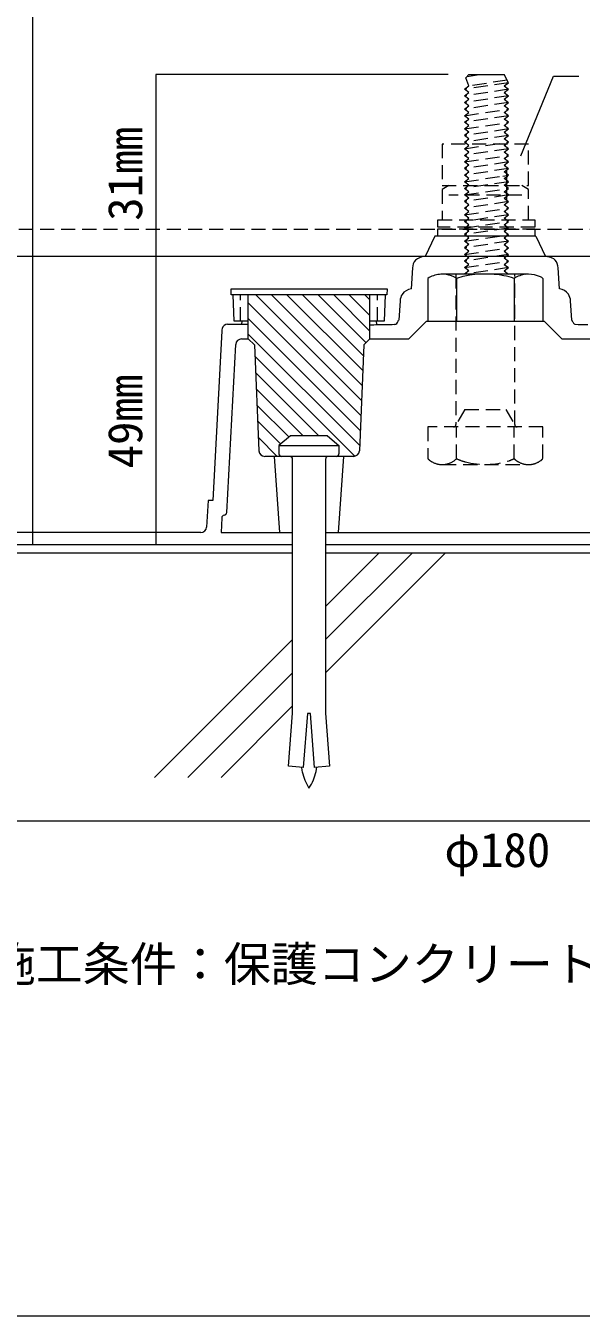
# Model space of a CAD drawing. Units: millimetres on the paper, with parts at other scales. Extents: x -135 to 135, y -94 to 92.
# Drawn here: x -40.2 to 7.1, y -88 to 21.9 of the extents above; entities that cross this region are included whole.
import ezdxf
from ezdxf.enums import TextEntityAlignment as Align

# ---------------------------------------------------------------- set-up
doc = ezdxf.new("R2010")
doc.units = ezdxf.units.MM
doc.linetypes.add('DASHED1', pattern=[1.8, 1.2, -0.6])
doc.linetypes.add('DASHED2', pattern=[3, 2, -1])
for name, color, linetype, lineweight in [('1-4_リベットルーフ', 3, 'Continuous', 9), ('1-6_アンカー類', 7, 'Continuous', 9), ('1-7_設備', 7, 'Continuous', 9), ('1-8_下地など', 7, 'Continuous', 9), ('1-A_元図・躯体', 7, 'Continuous', 9), ('1-B_その他', 4, 'Continuous', 9), ('E-0', 7, 'Continuous', 9), ('F-F', 7, 'Continuous', 9)]:
    doc.layers.add(name, color=color, linetype=linetype, lineweight=lineweight)
doc.styles.add('ＭＳ ゴシック', font='')
doc.styles.get('ＭＳ ゴシック').set_extended_font_data('MS Gothic')

msp = doc.modelspace()

# ---------------------------------------------------------------- linework, layer by layer
at = {"layer": '1-4_リベットルーフ'}
for p, q in [((-53.411, -22.289), (-17.51, -22.289)), ((-17.51, -23.039), (-53.411, -23.039)), ((-14.698, -22.289), (12.49, -22.289)), ((12.49, -23.039), (-14.698, -23.039))]:
    msp.add_line(p, q, dxfattribs=at)
at = {"layer": '1-6_アンカー類'}
for p, q in [((-17.698, -13.039), (-18.673, -13.864)), ((-14.548, -13.039), (-17.698, -13.039)), ((-14.548, -13.039), (-13.573, -13.864)), ((-18.673, -13.864), (-18.673, -14.576)), ((-18.673, -13.864), (-13.573, -13.864)), ((-13.573, -13.864), (-13.573, -14.576)), ((-13.76, -14.801), (-18.448, -14.801))]:
    msp.add_line(p, q, dxfattribs=at)
msp.add_lwpolyline([(-14.698, -15.026), (-14.698, -36.662), (-14.36, -41.162), (-15.635, -41.275), (-15.973, -36.7), (-16.235, -36.7), (-16.61, -41.275), (-17.848, -41.162), (-17.51, -36.662), (-17.51, -15.026)], dxfattribs=at)
for centre, radius, start, end in [((-18.448, -14.576), 0.225, 180.36269, 269.63734), ((-17.754, -15.045), 0.244, 4.26436, 85.73563), ((-14.435, -15.026), 0.263, 155.34904, 179.87073), ((-14.503, -14.985), 0.184, 91.9938, 158.65321), ((-13.757, -14.625), 0.176, 268.2936, 336.78758), ((-13.88, -14.584), 0.307, 338.75774, 1.32972), ((-13.997, -41.001), 2.771, 184.88602, 193.47555), ((-12.024, -40.54), 4.8, 193.33226, 211.34732), ((-19.685, -40.697), 4.271, 332.13396, 352.75357), ((-18.328, -41.421), 2.734, 323.76762, 332.23465)]:
    msp.add_arc(centre, radius, start, end, dxfattribs=at)
at = {"layer": '1-7_設備'}
for p, q in [((-2.654, 17.557), (-1.625, 17.711)), ((0.875, 17.024), (0.5, 17.711)), ((0.5, 16.743), (0.875, 17.024)), ((0.5, 16.743), (0.875, 16.461)), ((-2.5, 16.18), (-2.875, 16.461)), ((-2.875, 15.899), (-2.5, 16.18)), ((-2.5, 15.618), (-2.875, 15.899)), ((-2.875, 15.336), (-2.5, 15.618)), ((0.5, 16.18), (0.875, 16.461)), ((0.5, 16.18), (0.875, 15.899)), ((0.5, 15.618), (0.875, 15.899)), ((0.5, 15.618), (0.875, 15.336)), ((-2.5, 12.805), (-2.875, 12.524)), ((0.5, 12.805), (0.875, 13.086)), ((0.5, 12.805), (0.875, 12.524)), ((-2.5, 10.555), (-2.875, 10.836)), ((-2.875, 10.274), (-2.5, 10.555)), ((-2.5, 9.993), (-2.875, 10.274)), ((-2.5, 9.993), (-2.875, 9.711)), ((0.875, 10.274), (0.5, 10.555)), ((0.5, 9.993), (0.875, 10.274)), ((0.5, 9.993), (0.875, 9.711)), ((-2.5, 9.43), (-2.875, 9.711)), ((-2.875, 9.149), (-2.5, 9.43)), ((-2.775, 9.074), (-2.875, 9.149)), ((0.374, 9.074), (0.875, 9.149)), ((0.5, 9.43), (0.875, 9.711)), ((0.875, 9.149), (0.5, 9.43)), ((0.737, 7.006), (0.737, 9.59)), ((0.775, 9.074), (0.875, 9.149)), ((-5.404, 3.961), (-6.22, 2.211)), ((3.196, 3.961), (-5.404, 3.961)), ((3.196, 3.961), (4.012, 2.211)), ((4.121, 2.211), (-6.304, 2.211)), ((-7.304, 1.261), (-7.404, -0.539)), ((5.196, -0.539), (5.096, 1.261)), ((-6.004, 0.361), (-6.004, -3.289)), ((2.571, 0.711), (-4.779, 0.711)), ((-3.554, 0.361), (-3.554, -3.289)), ((1.346, 0.361), (1.346, -3.289)), ((3.796, 0.361), (3.796, -3.289)), ((-22.729, -1.039), (-22.754, -0.539)), ((-22.754, -0.539), (-9.454, -0.539)), ((-9.479, -1.039), (-22.729, -1.039)), ((-22.479, -3.289), (-22.579, -1.039)), ((-21.279, -4.789), (-21.279, -1.039)), ((-10.929, -4.789), (-10.929, -1.039)), ((-9.629, -1.039), (-9.729, -3.289)), ((-9.454, -0.539), (-9.479, -1.039)), ((-8.354, -1.564), (-8.479, -3.189)), ((6.271, -3.189), (6.146, -1.564)), ((-21.279, -3.289), (-22.479, -3.289)), ((-21.829, -3.289), (-21.854, -3.539)), ((-9.729, -3.289), (-10.929, -3.289)), ((-10.354, -3.539), (-10.379, -3.289)), ((-6.104, -3.289), (-7.604, -4.789)), ((-6.104, -3.289), (3.896, -3.289)), ((5.396, -4.789), (3.896, -3.289)), ((-23.529, -4.114), (-24.304, -18.539)), ((-23.104, -19.564), (-22.354, -5.264)), ((-21.855, -4.789), (-21.279, -4.789)), ((-21.279, -4.789), (-20.754, -5.289)), ((-20.754, -5.289), (-20.379, -14.326)), ((-11.454, -5.289), (-11.829, -14.326)), ((-10.929, -4.789), (-11.454, -5.289)), ((-10.929, -4.789), (-7.604, -4.789)), ((5.396, -4.789), (8.721, -4.789)), ((-12.329, -14.801), (-19.879, -14.801)), ((-18.604, -21.289), (-19.054, -14.801)), ((-13.604, -21.289), (-13.154, -14.801)), ((-24.704, -18.539), (-24.829, -20.814)), ((-24.304, -18.539), (-24.704, -18.539)), ((-23.529, -20.014), (-23.604, -21.289)), ((-25.329, -21.289), (-46.104, -21.289)), ((-23.604, -21.289), (-17.51, -21.289)), ((-14.698, -21.289), (12.49, -21.289)), ((-46.104, -22.289), (-17.51, -22.289)), ((-14.698, -22.289), (12.49, -22.289))]:
    msp.add_line(p, q, dxfattribs=at)
at = {"layer": '1-7_設備', "linetype": 'DASHED1'}
for p, q in [((0.875, 17.024), (-2.875, 16.461)), ((0.762, 17.232), (-2.5, 16.743)), ((0.875, 16.461), (-2.875, 15.899)), ((0.875, 15.899), (-2.875, 15.336)), ((0.875, 15.336), (-2.875, 14.774)), ((-2.875, 14.211), (0.875, 14.774)), ((0.875, 14.211), (-2.875, 13.649)), ((-2.875, 13.086), (0.875, 13.649)), ((0.875, 13.086), (-2.875, 12.524)), ((0.875, 12.524), (-2.875, 11.961)), ((-4.785, 11.8), (-4.785, 8.257)), ((2.576, 11.8), (-4.785, 11.8)), ((-2.875, 11.399), (0.875, 11.961)), ((0.875, 11.399), (-2.875, 10.836)), ((2.576, 8.257), (2.576, 11.8)), ((-2.875, 10.274), (0.875, 10.836)), ((0.875, 10.274), (-2.875, 9.711)), ((0.875, 9.711), (-2.875, 9.149)), ((-2.875, 8.586), (0.374, 9.074)), ((-4.785, 8.257), (2.576, 8.257)), ((0.875, 8.586), (-2.875, 8.024)), ((-2.875, 7.461), (0.875, 8.024)), ((1.989, 7.444), (-4.2, 7.444)), ((0.875, 7.461), (-2.875, 6.899)), ((0.875, 6.899), (-2.875, 6.336)), ((-2.875, 5.774), (0.875, 6.336)), ((0.875, 5.774), (-2.875, 5.211)), ((-5.135, 4.713), (-5.135, 5.332)), ((-5.135, 5.332), (3.115, 5.332)), ((3.115, 4.713), (-5.135, 4.713)), ((-2.875, 4.649), (0.875, 5.211)), ((0.875, 4.649), (-2.875, 4.086)), ((3.115, 5.332), (3.115, 4.713)), ((-2.875, 3.524), (0.875, 4.086)), ((0.875, 3.524), (-2.875, 2.961)), ((-2.875, 2.399), (0.875, 2.961)), ((0.875, 2.399), (-2.875, 1.836)), ((-2.875, 1.274), (0.875, 1.836)), ((0.875, 1.274), (-2.875, 0.711)), ((-3.604, 0.711), (-3.604, -12.089)), ((1.396, -12.089), (1.396, 0.711)), ((-21.935, -3.289), (-21.935, -1.039)), ((-10.274, -3.289), (-10.274, -1.039)), ((-2.854, -10.789), (-3.604, -12.089)), ((-3.554, -14.989), (-3.554, -12.289)), ((1.346, -14.989), (1.346, -12.289)), ((-4.779, -15.489), (2.571, -15.489))]:
    msp.add_line(p, q, dxfattribs=at)
at = {"layer": '1-7_設備', "linetype": 'DASHED2'}
for p, q in [((0.5, 10.555), (0.875, 10.836)), ((-2.5, 8.868), (-2.775, 9.074)), ((0.5, 8.868), (0.775, 9.074)), ((0.875, 8.586), (0.5, 8.868)), ((-2.875, 7.461), (-2.5, 7.743)), ((0.5, 8.305), (0.875, 8.586)), ((0.875, 8.024), (0.5, 8.305)), ((0.5, 7.743), (0.875, 8.024)), ((0.875, 7.461), (0.5, 7.743)), ((-2.5, 7.18), (-2.875, 7.461)), ((-2.5, 7.18), (-2.875, 6.899)), ((0.5, 7.18), (0.875, 7.461)), ((0.5, 7.18), (0.875, 6.899)), ((-2.5, 4.93), (-2.875, 5.211)), ((0.5, 4.368), (0.875, 4.649)), ((-2.5, 4.368), (-2.875, 4.086)), ((-2.5, 3.805), (-2.875, 4.086)), ((0.5, 4.368), (0.875, 4.086)), ((0.5, 3.805), (0.875, 4.086)), ((0.5, 3.805), (0.875, 3.524)), ((0.5, 3.243), (0.875, 3.524)), ((-2.5, 3.243), (-2.875, 2.961)), ((-2.5, 2.68), (-2.875, 2.961)), ((0.5, 3.243), (0.875, 2.961)), ((0.5, 2.68), (0.875, 2.961)), ((0.5, 2.68), (0.875, 2.399)), ((0.5, 2.118), (0.875, 2.399)), ((-2.5, 2.118), (-2.875, 1.836)), ((-2.5, 1.555), (-2.875, 1.836)), ((0.5, 2.118), (0.875, 1.836)), ((0.5, 1.555), (0.875, 1.836)), ((0.5, 1.555), (0.875, 1.274)), ((0.5, 0.993), (0.875, 1.274)), ((-2.5, 0.993), (-2.875, 0.711)), ((0.5, 0.993), (0.875, 0.711))]:
    msp.add_line(p, q, dxfattribs=at)
at = {"layer": '1-7_設備'}
for points in [[(-2.875, 16.461), (-2.5, 16.743), (-2.768, 17.443), (-2.5, 17.711), (0.5, 17.711)], [(-2.5, 13.368), (-2.875, 13.649), (-2.5, 13.93), (-2.875, 14.211), (-2.5, 14.493), (-2.875, 14.774), (-2.5, 15.055), (-2.875, 15.336)], [(0.875, 13.086), (0.5, 13.368), (0.875, 13.649), (0.5, 13.93), (0.875, 14.211), (0.5, 14.493), (0.875, 14.774), (0.5, 15.055), (0.875, 15.336)], [(-2.5, 12.805), (-2.875, 13.086), (-2.5, 13.368)], [(-2.875, 10.836), (-2.5, 11.118), (-2.875, 11.399), (-2.5, 11.68), (-2.875, 11.961), (-2.5, 12.243), (-2.875, 12.524)], [(0.875, 10.836), (0.5, 11.118), (0.875, 11.399), (0.5, 11.68), (0.875, 11.961), (0.5, 12.243), (0.875, 12.524)]]:
    msp.add_lwpolyline(points, dxfattribs=at)
at = {"layer": '1-7_設備', "linetype": 'DASHED2'}
for points in [[(-2.5, 7.743), (-2.875, 8.024), (-2.5, 8.305), (-2.875, 8.586), (-2.5, 8.868)], [(-2.875, 5.211), (-2.5, 5.493), (-2.875, 5.774), (-2.5, 6.055), (-2.875, 6.336), (-2.5, 6.618), (-2.875, 6.899)], [(0.875, 5.211), (0.5, 5.493), (0.875, 5.774), (0.5, 6.055), (0.875, 6.336), (0.5, 6.618), (0.875, 6.899)], [(-2.5, 4.368), (-2.875, 4.649), (-2.5, 4.93)], [(0.875, 4.649), (0.5, 4.93), (0.875, 5.211)], [(-2.5, 3.243), (-2.875, 3.524), (-2.5, 3.805)], [(-2.5, 2.118), (-2.875, 2.399), (-2.5, 2.68)], [(-2.5, 0.993), (-2.875, 1.274), (-2.5, 1.555)]]:
    msp.add_lwpolyline(points, dxfattribs=at)
at = {"layer": '1-7_設備', "linetype": 'DASHED1'}
for points in [[(-4.2, 8.257), (-4.785, 7.916), (-4.785, 5.332)], [(2.576, 5.332), (2.576, 7.916), (1.989, 8.257)], [(-2.854, -10.789), (0.646, -10.789), (1.396, -12.089)], [(3.796, -14.989), (3.796, -12.289), (-6.004, -12.289), (-6.004, -14.989)]]:
    msp.add_lwpolyline(points, dxfattribs=at)
msp.add_lwpolyline([(3.115, 3.961), (-5.135, 3.961), (-5.135, 4.58), (3.115, 4.58)], close=True, dxfattribs=at)
at = {"layer": '1-7_設備'}
for centre, radius, start, end in [((-6.229, 0.974), 1.24, 93.426, 130.795), ((4.051, 1.031), 1.183, 76.737, 86.653), ((-6.419, 1.281), 0.885, 134.595, 181.326), ((4.131, 1.184), 1.015, 46.561, 79.046), ((4.111, 1.246), 0.985, 0.802, 43.249), ((-4.734, -1.699), 2.42, 96.65804, 121.62426), ((-4.857, -0.684), 1.395, 86.81699, 96.54144), ((-4.707, -0.356), 1.07, 86.36526, 93.91285), ((-4.877, -1.926), 2.65, 65.67041, 84.83959), ((-4.487, -1.076), 1.715, 57.03336, 65.83572), ((-1.784, -4.731), 5.39, 101.2516, 109.17423), ((-1.102, -8.434), 9.158, 80.07034, 100.91638), ((-0.394, -4.591), 5.247, 70.63804, 80.44029), ((2.641, -1.784), 2.507, 96.82055, 121.12401), ((2.496, -0.589), 1.302, 86.74532, 96.7533), ((2.568, -1.674), 2.385, 64.72357, 89.92621), ((2.996, -0.774), 1.39, 54.85759, 64.85558), ((-7.257, -1.579), 1.097, 148.569, 179.238), ((-7.294, -1.624), 1.09, 95.749, 145.488), ((5.128, -1.556), 1.018, 34.436, 86.152), ((4.941, -1.611), 1.208, 2.283, 31.615), ((-9.029, -3.061), 0.562, 302.033, 346.891), ((6.891, -3.041), 0.637, 193.392, 209.125), ((-22.697, -4.104), 0.833, 166.941, 180.609), ((-23.022, -4.039), 0.5, 90.782, 165.836), ((-7.154, 2313.296), 2316.887, 269.607, 269.651), ((-11.769, 187.046), 190.63, 270.252, 270.666), ((-9.667, 14.546), 18.115, 270.361, 272.606), ((-8.842, -3.044), 0.51, 269.961, 282.864), ((6.723, -3.151), 0.438, 207.25, 242.528), ((7.431, 8.051), 11.627, 265.506, 270.875), ((-21.834, -5.311), 0.522, 92.262, 174.801), ((-19.862, -14.281), 0.52, 184.855, 268.082), ((-12.369, -14.259), 0.545, 274.234, 352.828), ((-23.379, -19.519), 0.28, 285.776, 350.957), ((-25.344, -20.771), 0.517, 271.78, 355.282), ((-23.332, -20.011), 0.198, 145.998, 180.76), ((-23.254, -20.096), 0.31, 99.451, 141.143)]:
    msp.add_arc(centre, radius, start, end, dxfattribs=at)
at = {"layer": '1-7_設備', "linetype": 'DASHED1'}
for centre, radius, start, end in [((-3.819, -12.074), 0.215, 274.06279, 355.93722), ((1.598, -12.086), 0.205, 181.04871, 268.95132), ((-4.994, -14.036), 1.387, 223.35059, 242.74512), ((-4.769, -13.686), 1.802, 241.45841, 269.69251), ((-4.819, -13.676), 1.823, 285.91686, 313.97527), ((-1.727, -11.149), 4.253, 244.56123, 255.53808), ((-1.109, -8.821), 6.66, 255.38161, 287.6982), ((-0.352, -11.496), 3.882, 289.06054, 295.92683), ((2.356, -14.036), 1.387, 223.35059, 242.74512), ((2.581, -13.686), 1.802, 241.45841, 269.69251), ((2.538, -13.649), 1.85, 285.59324, 308.09867), ((3.083, -14.389), 0.932, 309.85918, 319.90064), ((-4.717, -14.154), 1.337, 267.32973, 287.25144), ((2.633, -14.114), 1.377, 267.39287, 287.00183)]:
    msp.add_arc(centre, radius, start, end, dxfattribs=at)
at = {"layer": '1-8_下地など', "linetype": 'DASHED1'}
msp.add_line((-53.411, 4.538), (55.689, 4.538), dxfattribs=at)
at = {"layer": '1-8_下地など'}
msp.add_line((55.689, 2.211), (-53.411, 2.211), dxfattribs=at)
for centre, radius, start, end in [((-6.229, 0.974), 1.24, 93.426, 130.795), ((4.051, 1.031), 1.183, 76.737, 86.653), ((4.131, 1.184), 1.015, 46.561, 79.046)]:
    msp.add_arc(centre, radius, start, end, dxfattribs=at)
at = {"layer": '1-A_元図・躯体'}
for p, q in [((-14.698, -33.227), (-4.51, -23.039)), ((-14.698, -27.57), (-10.167, -23.039)), ((-14.698, -30.398), (-7.338, -23.039)), ((-29.259, -42.131), (-17.51, -30.382)), ((-26.431, -42.131), (-17.51, -33.211)), ((-23.603, -42.131), (-17.51, -36.039))]:
    msp.add_line(p, q, dxfattribs=at)
for points in [[(-13.63, 49.211), (-39.662, 49.211), (-39.662, -22.289)], [(-4.263, 17.711), (-29.143, 17.711), (-29.143, -22.289)], [(-46.104, -24.74), (-46.104, -45.811), (43.896, -45.811)]]:
    msp.add_lwpolyline(points, dxfattribs=at)
at = {"layer": '1-B_その他'}
for p, q in [((-11.651, -10.031), (-20.643, -1.039)), ((-11.598, -8.758), (-19.317, -1.039)), ((-11.545, -7.485), (-17.991, -1.039)), ((-11.492, -6.212), (-16.666, -1.039)), ((-11.268, -5.111), (-15.34, -1.039)), ((-10.929, -4.123), (-14.014, -1.039)), ((-10.929, -2.798), (-12.688, -1.039)), ((-10.929, -1.472), (-11.362, -1.039)), ((-11.704, -11.304), (-21.279, -1.728)), ((-11.757, -12.577), (-21.279, -3.054)), ((-11.809, -13.85), (-21.279, -4.38)), ((-12.206, -14.779), (-20.713, -6.272)), ((-15.272, -13.039), (-20.656, -7.655)), ((-16.598, -13.039), (-20.599, -9.038)), ((-17.803, -13.159), (-20.541, -10.421)), ((-18.521, -13.767), (-20.484, -11.805)), ((-18.813, -14.801), (-20.426, -13.188)), ((-13.51, -14.801), (-13.589, -14.722))]:
    msp.add_line(p, q, dxfattribs=at)
at = {"layer": 'E-0'}
for p, q in [((1.925, 10.786), (4.7, 17.578)), ((4.7, 17.578), (6.865, 17.578))]:
    msp.add_line(p, q, dxfattribs=at)
at = {"layer": 'F-F'}
msp.add_lwpolyline([(-135, 92), (135, 92), (135, -88), (-135, -88)], dxfattribs=at)

# ---------------------------------------------------------------- texts
at = {"layer": 'E-0', "style": 'ＭＳ ゴシック'}
for s, p in [('31mm', (-29.429, 5.264)), ('49mm', (-29.429, -15.819))]:
    msp.add_text(s, height=2.933, rotation=90, dxfattribs=at).set_placement(p, align=Align.BOTTOM_LEFT)
for s, p in [('φ180', (-4.591, -50.64)), ('※施工条件：保護コンクリートの厚みが80mm以上あること。', (-47.374, -60.365))]:
    msp.add_text(s, height=2.933, dxfattribs=at).set_placement(p, align=Align.BOTTOM_LEFT)

doc.saveas('drawing.dxf')
